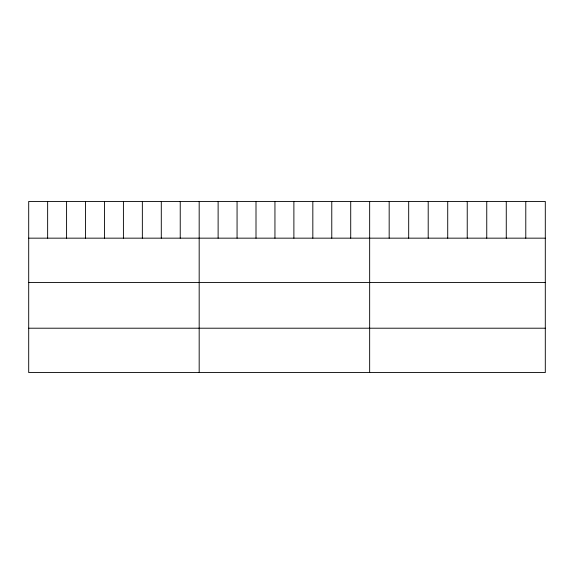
<?xml version="1.0" encoding="UTF-8"?>
<svg xmlns="http://www.w3.org/2000/svg" width="574" height="574" viewBox="0 0 574 574"><rect width="100%" height="100%" fill="white"/><g stroke="black" fill="none" stroke-linecap="round" stroke-linejoin="round"><path stroke-width="0.86" d="M545.3 238.16L545.3 372.555L28.7 372.555L28.7 201.445L545.3 201.445L545.3 238.16L28.7 238.16M28.7 282.508L545.3 282.508M28.7 328.206L545.3 328.206M525.784 201.445L525.784 238.16M506.268 201.445L506.268 238.16M486.752 201.445L486.752 238.16M467.236 201.445L467.236 238.16M447.72 201.445L447.72 238.16M428.204 201.445L428.204 238.16M408.688 201.445L408.688 238.16M389.172 201.445L389.172 238.16M369.656 201.445L369.656 372.555M350.714 201.445L350.714 238.16M331.772 201.445L331.772 238.16M312.83 201.445L312.83 238.16M293.888 201.445L293.888 238.16M274.946 201.445L274.946 238.16M256.004 201.445L256.004 238.16M237.062 201.445L237.062 238.16M218.12 201.445L218.12 238.16M199.178 201.445L199.178 372.555M180.236 201.445L180.236 238.16M161.294 201.445L161.294 238.16M142.352 201.445L142.352 238.16M123.41 201.445L123.41 238.16M104.468 201.445L104.468 238.16M85.526 201.445L85.526 238.16M66.584 201.445L66.584 238.16M47.642 201.445L47.642 238.16"/></g></svg>
